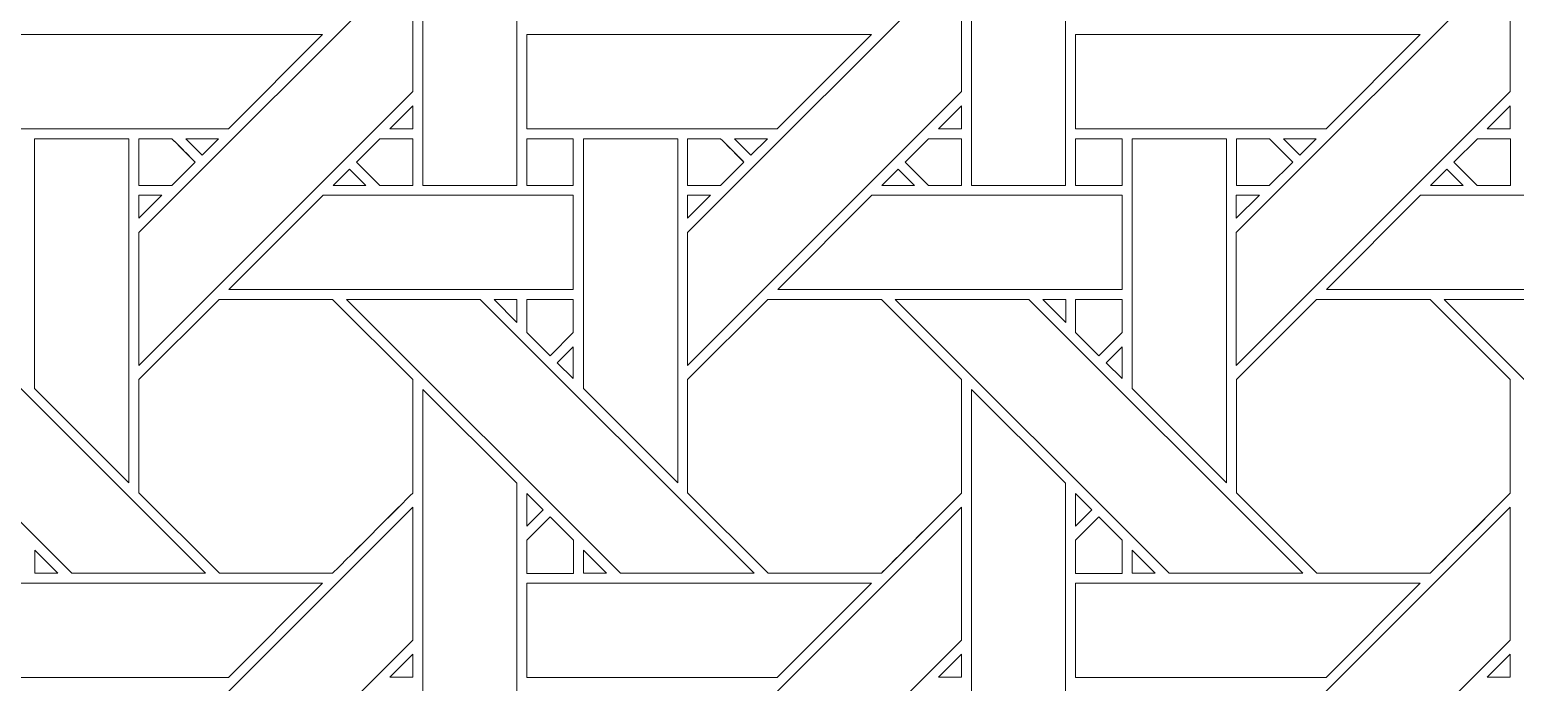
# Model space of a CAD drawing. Header units: inches. Extents: x 3.4 to 21.4, y 4.6 to 13.6.
# Drawn here: x 16.701 to 19.269, y 10.566 to 11.695 of the extents above; entities that cross this region are included whole.
import ezdxf

# ---------------------------------------------------------------- set-up
doc = ezdxf.new("R2010")
doc.units = ezdxf.units.IN
doc.header["$MEASUREMENT"] = 0
doc.layers.add('Design', color=7, linetype='Continuous', lineweight=0)

msp = doc.modelspace()

# ---------------------------------------------------------------- linework, layer by layer
at = {"layer": 'Design'}
for points, knots in [([(3.3829, 13.5948), (3.3829, 13.5948), (3.3829, 4.5948), (3.3829, 4.5948), (3.3829, 4.5948), (21.3829, 4.5948), (21.3829, 4.5948), (21.3829, 4.5948), (21.3829, 13.5948), (21.3829, 13.5948), (21.3829, 13.5948), (3.3829, 13.5948), (3.3829, 13.5948)], [0, 0, 0, 0, 1, 1, 1, 2, 2, 2, 3, 3, 3, 4, 4, 4, 4]), ([(3.8379, 13.1448), (3.8379, 13.1448), (3.8379, 5.0448), (3.8379, 5.0448), (3.8379, 5.0448), (20.9329, 5.0448), (20.9329, 5.0448), (20.9329, 5.0448), (20.9329, 13.1448), (20.9329, 13.1448), (20.9329, 13.1448), (3.8379, 13.1448), (3.8379, 13.1448)], [0, 0, 0, 0, 1, 1, 1, 2, 2, 2, 3, 3, 3, 4, 4, 4, 4]), ([(17.3805, 11.4256), (17.3805, 11.4256), (17.3805, 12.0215), (17.3805, 12.0215), (17.3805, 12.0215), (17.5432, 11.8593), (17.5432, 11.8593), (17.5432, 11.8593), (17.5432, 11.4256), (17.5432, 11.4256), (17.5432, 11.4256), (17.3805, 11.4256), (17.3805, 11.4256)], [0, 0, 0, 0, 1, 1, 1, 2, 2, 2, 3, 3, 3, 4, 4, 4, 4]), ([(18.3292, 11.4256), (18.3292, 11.4256), (18.3292, 12.0215), (18.3292, 12.0215), (18.3292, 12.0215), (18.492, 11.8593), (18.492, 11.8593), (18.492, 11.8593), (18.492, 11.4256), (18.492, 11.4256), (18.492, 11.4256), (18.3292, 11.4256), (18.3292, 11.4256)], [0, 0, 0, 0, 1, 1, 1, 2, 2, 2, 3, 3, 3, 4, 4, 4, 4]), ([(17.3633, 11.5879), (17.3633, 11.5879), (16.8897, 11.1142), (16.8897, 11.1142), (16.8897, 11.1142), (16.8897, 11.3443), (16.8897, 11.3443), (16.8897, 11.3443), (17.3633, 11.8179), (17.3633, 11.8179), (17.3633, 11.8179), (17.3633, 11.5879), (17.3633, 11.5879)], [0, 0, 0, 0, 1, 1, 1, 2, 2, 2, 3, 3, 3, 4, 4, 4, 4]), ([(18.3121, 11.5879), (18.3121, 11.5879), (17.8384, 11.1142), (17.8384, 11.1142), (17.8384, 11.1142), (17.8384, 11.3443), (17.8384, 11.3443), (17.8384, 11.3443), (18.3121, 11.8179), (18.3121, 11.8179), (18.3121, 11.8179), (18.3121, 11.5879), (18.3121, 11.5879)], [0, 0, 0, 0, 1, 1, 1, 2, 2, 2, 3, 3, 3, 4, 4, 4, 4]), ([(19.2608, 11.5879), (19.2608, 11.5879), (18.7871, 11.1142), (18.7871, 11.1142), (18.7871, 11.1142), (18.7871, 11.3443), (18.7871, 11.3443), (18.7871, 11.3443), (19.2608, 11.8179), (19.2608, 11.8179), (19.2608, 11.8179), (19.2608, 11.5879), (19.2608, 11.5879)], [0, 0, 0, 0, 1, 1, 1, 2, 2, 2, 3, 3, 3, 4, 4, 4, 4]), ([(17.2075, 11.6864), (17.2075, 11.6864), (17.0448, 11.5237), (17.0448, 11.5237), (17.0448, 11.5237), (16.6118, 11.5237), (16.6118, 11.5237), (16.6118, 11.5237), (16.6118, 11.6864), (16.6118, 11.6864), (16.6118, 11.6864), (17.2075, 11.6864), (17.2075, 11.6864)], [0, 0, 0, 0, 1, 1, 1, 2, 2, 2, 3, 3, 3, 4, 4, 4, 4]), ([(18.1563, 11.6864), (18.1563, 11.6864), (17.9935, 11.5237), (17.9935, 11.5237), (17.9935, 11.5237), (17.5605, 11.5237), (17.5605, 11.5237), (17.5605, 11.5237), (17.5605, 11.6864), (17.5605, 11.6864), (17.5605, 11.6864), (18.1563, 11.6864), (18.1563, 11.6864)], [0, 0, 0, 0, 1, 1, 1, 2, 2, 2, 3, 3, 3, 4, 4, 4, 4]), ([(19.105, 11.6864), (19.105, 11.6864), (18.9422, 11.5237), (18.9422, 11.5237), (18.9422, 11.5237), (18.5093, 11.5237), (18.5093, 11.5237), (18.5093, 11.5237), (18.5093, 11.6864), (18.5093, 11.6864), (18.5093, 11.6864), (19.105, 11.6864), (19.105, 11.6864)], [0, 0, 0, 0, 1, 1, 1, 2, 2, 2, 3, 3, 3, 4, 4, 4, 4]), ([(17.3634, 11.5237), (17.3634, 11.5237), (17.3236, 11.5237), (17.3236, 11.5237), (17.3236, 11.5237), (17.3634, 11.5635), (17.3634, 11.5635), (17.3634, 11.5635), (17.3634, 11.5237), (17.3634, 11.5237)], [0, 0, 0, 0, 1, 1, 1, 2, 2, 2, 3, 3, 3, 3]), ([(18.3121, 11.5237), (18.3121, 11.5237), (18.2723, 11.5237), (18.2723, 11.5237), (18.2723, 11.5237), (18.3121, 11.5635), (18.3121, 11.5635), (18.3121, 11.5635), (18.3121, 11.5237), (18.3121, 11.5237)], [0, 0, 0, 0, 1, 1, 1, 2, 2, 2, 3, 3, 3, 3]), ([(19.2608, 11.5237), (19.2608, 11.5237), (19.221, 11.5237), (19.221, 11.5237), (19.221, 11.5237), (19.2608, 11.5635), (19.2608, 11.5635), (19.2608, 11.5635), (19.2608, 11.5237), (19.2608, 11.5237)], [0, 0, 0, 0, 1, 1, 1, 2, 2, 2, 3, 3, 3, 3]), ([(16.7096, 11.0742), (16.7096, 11.0742), (16.7096, 11.5064), (16.7096, 11.5064), (16.7096, 11.5064), (16.8725, 11.5064), (16.8725, 11.5064), (16.8725, 11.5064), (16.8725, 10.9113), (16.8725, 10.9113), (16.8725, 10.9113), (16.7096, 11.0742), (16.7096, 11.0742)], [0, 0, 0, 0, 1, 1, 1, 2, 2, 2, 3, 3, 3, 4, 4, 4, 4]), ([(16.9468, 11.5064), (16.9519, 11.5013), (16.9827, 11.4705), (16.9871, 11.4661), (16.9871, 11.4661), (16.9467, 11.4257), (16.9467, 11.4257), (16.9467, 11.4257), (16.8897, 11.4257), (16.8897, 11.4257), (16.8897, 11.4257), (16.8897, 11.5064), (16.8897, 11.5064), (16.8897, 11.5064), (16.9468, 11.5064), (16.9468, 11.5064)], [0, 0, 0, 0, 1, 1, 1, 2, 2, 2, 3, 3, 3, 4, 4, 4, 5, 5, 5, 5]), ([(16.9724, 11.4807), (16.9724, 11.4807), (16.9871, 11.4661), (16.9871, 11.4661), (16.9871, 11.4661), (16.9467, 11.4257), (16.9467, 11.4257), (16.9467, 11.4257), (16.8897, 11.4257), (16.8897, 11.4257), (16.8897, 11.4257), (16.8897, 11.5064), (16.8897, 11.5064), (16.8897, 11.5064), (16.9468, 11.5064), (16.9468, 11.5064), (16.9524, 11.5009), (16.9628, 11.4904), (16.9724, 11.4807)], [0, 0, 0, 0, 1, 1, 1, 2, 2, 2, 3, 3, 3, 4, 4, 4, 5, 5, 5, 6, 6, 6, 6]), ([(16.9711, 11.5064), (16.9711, 11.5064), (17.0276, 11.5064), (17.0276, 11.5064), (17.0276, 11.5064), (16.9993, 11.4782), (16.9993, 11.4782), (16.9993, 11.4782), (16.9711, 11.5064), (16.9711, 11.5064)], [0, 0, 0, 0, 1, 1, 1, 2, 2, 2, 3, 3, 3, 3]), ([(17.3634, 11.5064), (17.3634, 11.5064), (17.3634, 11.4256), (17.3634, 11.4256), (17.3634, 11.4256), (17.3063, 11.4256), (17.3063, 11.4256), (17.3063, 11.4256), (17.2659, 11.466), (17.2659, 11.466), (17.2659, 11.466), (17.3063, 11.5064), (17.3063, 11.5064), (17.3063, 11.5064), (17.3634, 11.5064), (17.3634, 11.5064)], [0, 0, 0, 0, 1, 1, 1, 2, 2, 2, 3, 3, 3, 4, 4, 4, 5, 5, 5, 5]), ([(17.3634, 11.4256), (17.3634, 11.4256), (17.3063, 11.4256), (17.3063, 11.4256), (17.3063, 11.4256), (17.2659, 11.466), (17.2659, 11.466), (17.2659, 11.466), (17.3063, 11.5064), (17.3063, 11.5064), (17.3063, 11.5064), (17.3634, 11.5064), (17.3634, 11.5064), (17.3634, 11.5064), (17.3634, 11.4256), (17.3634, 11.4256)], [0, 0, 0, 0, 1, 1, 1, 2, 2, 2, 3, 3, 3, 4, 4, 4, 5, 5, 5, 5]), ([(17.6408, 11.4256), (17.6408, 11.4256), (17.5606, 11.4256), (17.5606, 11.4256), (17.5606, 11.4256), (17.5606, 11.5064), (17.5606, 11.5064), (17.5606, 11.5064), (17.6408, 11.5064), (17.6408, 11.5064), (17.6408, 11.5064), (17.6408, 11.4256), (17.6408, 11.4256)], [0, 0, 0, 0, 1, 1, 1, 2, 2, 2, 3, 3, 3, 4, 4, 4, 4]), ([(17.5606, 11.4256), (17.5606, 11.4256), (17.5606, 11.5064), (17.5606, 11.5064), (17.5606, 11.5064), (17.6408, 11.5064), (17.6408, 11.5064), (17.6408, 11.5064), (17.6408, 11.4256), (17.6408, 11.4256), (17.6408, 11.4256), (17.5606, 11.4256), (17.5606, 11.4256)], [0, 0, 0, 0, 1, 1, 1, 2, 2, 2, 3, 3, 3, 4, 4, 4, 4]), ([(17.6583, 11.0742), (17.6583, 11.0742), (17.6583, 11.5064), (17.6583, 11.5064), (17.6583, 11.5064), (17.8213, 11.5064), (17.8213, 11.5064), (17.8213, 11.5064), (17.8213, 10.9113), (17.8213, 10.9113), (17.8213, 10.9113), (17.6583, 11.0742), (17.6583, 11.0742)], [0, 0, 0, 0, 1, 1, 1, 2, 2, 2, 3, 3, 3, 4, 4, 4, 4]), ([(17.8955, 11.5064), (17.9006, 11.5013), (17.9314, 11.4705), (17.9358, 11.4661), (17.9358, 11.4661), (17.8954, 11.4257), (17.8954, 11.4257), (17.8954, 11.4257), (17.8384, 11.4257), (17.8384, 11.4257), (17.8384, 11.4257), (17.8384, 11.5064), (17.8384, 11.5064), (17.8384, 11.5064), (17.8955, 11.5064), (17.8955, 11.5064)], [0, 0, 0, 0, 1, 1, 1, 2, 2, 2, 3, 3, 3, 4, 4, 4, 5, 5, 5, 5]), ([(17.9358, 11.4661), (17.9358, 11.4661), (17.8954, 11.4257), (17.8954, 11.4257), (17.8954, 11.4257), (17.8384, 11.4257), (17.8384, 11.4257), (17.8384, 11.4257), (17.8384, 11.5064), (17.8384, 11.5064), (17.8384, 11.5064), (17.8955, 11.5064), (17.8955, 11.5064), (17.9008, 11.5011), (17.9316, 11.4703), (17.9358, 11.4661)], [0, 0, 0, 0, 1, 1, 1, 2, 2, 2, 3, 3, 3, 4, 4, 4, 5, 5, 5, 5]), ([(17.9198, 11.5064), (17.9198, 11.5064), (17.9763, 11.5064), (17.9763, 11.5064), (17.9763, 11.5064), (17.948, 11.4782), (17.948, 11.4782), (17.948, 11.4782), (17.9198, 11.5064), (17.9198, 11.5064)], [0, 0, 0, 0, 1, 1, 1, 2, 2, 2, 3, 3, 3, 3]), ([(18.3121, 11.5064), (18.3121, 11.5064), (18.3121, 11.4256), (18.3121, 11.4256), (18.3121, 11.4256), (18.255, 11.4256), (18.255, 11.4256), (18.255, 11.4256), (18.2146, 11.466), (18.2146, 11.466), (18.2146, 11.466), (18.2551, 11.5064), (18.2551, 11.5064), (18.2551, 11.5064), (18.3121, 11.5064), (18.3121, 11.5064)], [0, 0, 0, 0, 1, 1, 1, 2, 2, 2, 3, 3, 3, 4, 4, 4, 5, 5, 5, 5]), ([(18.3121, 11.4256), (18.3121, 11.4256), (18.255, 11.4256), (18.255, 11.4256), (18.255, 11.4256), (18.2146, 11.466), (18.2146, 11.466), (18.2146, 11.466), (18.2551, 11.5064), (18.2551, 11.5064), (18.2551, 11.5064), (18.3121, 11.5064), (18.3121, 11.5064), (18.3121, 11.5064), (18.3121, 11.4256), (18.3121, 11.4256)], [0, 0, 0, 0, 1, 1, 1, 2, 2, 2, 3, 3, 3, 4, 4, 4, 5, 5, 5, 5]), ([(18.5896, 11.4256), (18.5896, 11.4256), (18.5093, 11.4256), (18.5093, 11.4256), (18.5093, 11.4256), (18.5093, 11.5064), (18.5093, 11.5064), (18.5093, 11.5064), (18.5896, 11.5064), (18.5896, 11.5064), (18.5896, 11.5064), (18.5896, 11.4256), (18.5896, 11.4256)], [0, 0, 0, 0, 1, 1, 1, 2, 2, 2, 3, 3, 3, 4, 4, 4, 4]), ([(18.5093, 11.4256), (18.5093, 11.4256), (18.5093, 11.5064), (18.5093, 11.5064), (18.5093, 11.5064), (18.5896, 11.5064), (18.5896, 11.5064), (18.5896, 11.5064), (18.5896, 11.4256), (18.5896, 11.4256), (18.5896, 11.4256), (18.5093, 11.4256), (18.5093, 11.4256)], [0, 0, 0, 0, 1, 1, 1, 2, 2, 2, 3, 3, 3, 4, 4, 4, 4]), ([(18.6071, 11.0742), (18.6071, 11.0742), (18.6071, 11.5064), (18.6071, 11.5064), (18.6071, 11.5064), (18.77, 11.5064), (18.77, 11.5064), (18.77, 11.5064), (18.77, 10.9113), (18.77, 10.9113), (18.77, 10.9113), (18.6071, 11.0742), (18.6071, 11.0742)], [0, 0, 0, 0, 1, 1, 1, 2, 2, 2, 3, 3, 3, 4, 4, 4, 4]), ([(18.8442, 11.5064), (18.8494, 11.5013), (18.8801, 11.4705), (18.8846, 11.4661), (18.8846, 11.4661), (18.8441, 11.4257), (18.8441, 11.4257), (18.8441, 11.4257), (18.7872, 11.4257), (18.7872, 11.4257), (18.7872, 11.4257), (18.7872, 11.5064), (18.7872, 11.5064), (18.7872, 11.5064), (18.8442, 11.5064), (18.8442, 11.5064)], [0, 0, 0, 0, 1, 1, 1, 2, 2, 2, 3, 3, 3, 4, 4, 4, 5, 5, 5, 5]), ([(18.8846, 11.4661), (18.8846, 11.4661), (18.8441, 11.4257), (18.8441, 11.4257), (18.8441, 11.4257), (18.7872, 11.4257), (18.7872, 11.4257), (18.7872, 11.4257), (18.7872, 11.5064), (18.7872, 11.5064), (18.7872, 11.5064), (18.8442, 11.5064), (18.8442, 11.5064), (18.8496, 11.5011), (18.8804, 11.4703), (18.8846, 11.4661)], [0, 0, 0, 0, 1, 1, 1, 2, 2, 2, 3, 3, 3, 4, 4, 4, 5, 5, 5, 5]), ([(18.8686, 11.5064), (18.8686, 11.5064), (18.925, 11.5064), (18.925, 11.5064), (18.925, 11.5064), (18.8967, 11.4782), (18.8967, 11.4782), (18.8967, 11.4782), (18.8686, 11.5064), (18.8686, 11.5064)], [0, 0, 0, 0, 1, 1, 1, 2, 2, 2, 3, 3, 3, 3]), ([(19.2609, 11.5064), (19.2609, 11.5064), (19.2609, 11.4256), (19.2609, 11.4256), (19.2609, 11.4256), (19.2037, 11.4256), (19.2037, 11.4256), (19.2037, 11.4256), (19.1634, 11.466), (19.1634, 11.466), (19.1634, 11.466), (19.2038, 11.5064), (19.2038, 11.5064), (19.2038, 11.5064), (19.2609, 11.5064), (19.2609, 11.5064)], [0, 0, 0, 0, 1, 1, 1, 2, 2, 2, 3, 3, 3, 4, 4, 4, 5, 5, 5, 5]), ([(19.2609, 11.4256), (19.2609, 11.4256), (19.2037, 11.4256), (19.2037, 11.4256), (19.2037, 11.4256), (19.1634, 11.466), (19.1634, 11.466), (19.1634, 11.466), (19.2038, 11.5064), (19.2038, 11.5064), (19.2038, 11.5064), (19.2609, 11.5064), (19.2609, 11.5064), (19.2609, 11.5064), (19.2609, 11.4256), (19.2609, 11.4256)], [0, 0, 0, 0, 1, 1, 1, 2, 2, 2, 3, 3, 3, 4, 4, 4, 5, 5, 5, 5]), ([(17.2255, 11.4256), (17.2255, 11.4256), (17.2538, 11.4539), (17.2538, 11.4539), (17.2538, 11.4539), (17.282, 11.4256), (17.282, 11.4256), (17.282, 11.4256), (17.2255, 11.4256), (17.2255, 11.4256)], [0, 0, 0, 0, 1, 1, 1, 2, 2, 2, 3, 3, 3, 3]), ([(18.1742, 11.4256), (18.1742, 11.4256), (18.2025, 11.4539), (18.2025, 11.4539), (18.2025, 11.4539), (18.2307, 11.4256), (18.2307, 11.4256), (18.2307, 11.4256), (18.1742, 11.4256), (18.1742, 11.4256)], [0, 0, 0, 0, 1, 1, 1, 2, 2, 2, 3, 3, 3, 3]), ([(19.123, 11.4256), (19.123, 11.4256), (19.1512, 11.4539), (19.1512, 11.4539), (19.1512, 11.4539), (19.1795, 11.4256), (19.1795, 11.4256), (19.1795, 11.4256), (19.123, 11.4256), (19.123, 11.4256)], [0, 0, 0, 0, 1, 1, 1, 2, 2, 2, 3, 3, 3, 3]), ([(16.9295, 11.4085), (16.9295, 11.4085), (16.8897, 11.3687), (16.8897, 11.3687), (16.8897, 11.3687), (16.8897, 11.4085), (16.8897, 11.4085), (16.8897, 11.4085), (16.9295, 11.4085), (16.9295, 11.4085)], [0, 0, 0, 0, 1, 1, 1, 2, 2, 2, 3, 3, 3, 3]), ([(17.6408, 11.4085), (17.6408, 11.4085), (17.6408, 11.2457), (17.6408, 11.2457), (17.6408, 11.2457), (17.0455, 11.2457), (17.0455, 11.2457), (17.0455, 11.2457), (17.2084, 11.4085), (17.2084, 11.4085), (17.2084, 11.4085), (17.6408, 11.4085), (17.6408, 11.4085)], [0, 0, 0, 0, 1, 1, 1, 2, 2, 2, 3, 3, 3, 4, 4, 4, 4]), ([(17.8782, 11.4085), (17.8782, 11.4085), (17.8384, 11.3687), (17.8384, 11.3687), (17.8384, 11.3687), (17.8384, 11.4085), (17.8384, 11.4085), (17.8384, 11.4085), (17.8782, 11.4085), (17.8782, 11.4085)], [0, 0, 0, 0, 1, 1, 1, 2, 2, 2, 3, 3, 3, 3]), ([(18.5895, 11.4085), (18.5895, 11.4085), (18.5895, 11.2457), (18.5895, 11.2457), (18.5895, 11.2457), (17.9942, 11.2457), (17.9942, 11.2457), (17.9942, 11.2457), (18.1571, 11.4085), (18.1571, 11.4085), (18.1571, 11.4085), (18.5895, 11.4085), (18.5895, 11.4085)], [0, 0, 0, 0, 1, 1, 1, 2, 2, 2, 3, 3, 3, 4, 4, 4, 4]), ([(18.827, 11.4085), (18.827, 11.4085), (18.7871, 11.3687), (18.7871, 11.3687), (18.7871, 11.3687), (18.7871, 11.4085), (18.7871, 11.4085), (18.7871, 11.4085), (18.827, 11.4085), (18.827, 11.4085)], [0, 0, 0, 0, 1, 1, 1, 2, 2, 2, 3, 3, 3, 3]), ([(19.5383, 11.4085), (19.5383, 11.4085), (19.5383, 11.2457), (19.5383, 11.2457), (19.5383, 11.2457), (18.943, 11.2457), (18.943, 11.2457), (18.943, 11.2457), (19.1058, 11.4085), (19.1058, 11.4085), (19.1058, 11.4085), (19.5383, 11.4085), (19.5383, 11.4085)], [0, 0, 0, 0, 1, 1, 1, 2, 2, 2, 3, 3, 3, 4, 4, 4, 4]), ([(17.0047, 10.7549), (17.0047, 10.7549), (16.7737, 10.7549), (16.7737, 10.7549), (16.7737, 10.7549), (16.3001, 11.2285), (16.3001, 11.2285), (16.3001, 11.2285), (16.531, 11.2285), (16.531, 11.2285), (16.531, 11.2285), (17.0047, 10.7549), (17.0047, 10.7549)], [0, 0, 0, 0, 1, 1, 1, 2, 2, 2, 3, 3, 3, 4, 4, 4, 4]), ([(17.0284, 11.2285), (17.0284, 11.2285), (17.2246, 11.2285), (17.2246, 11.2285), (17.2246, 11.2285), (17.3634, 11.0898), (17.3634, 11.0898), (17.3634, 11.0898), (17.3634, 10.8936), (17.3634, 10.8936), (17.3456, 10.8757), (17.2336, 10.7639), (17.2247, 10.7549), (17.2247, 10.7549), (17.0289, 10.7549), (17.0289, 10.7549), (17.0289, 10.7549), (16.8897, 10.8942), (16.8897, 10.8942), (16.8897, 10.8942), (16.8897, 11.0898), (16.8897, 11.0898), (16.8897, 11.0898), (17.0284, 11.2285), (17.0284, 11.2285)], [0, 0, 0, 0, 1, 1, 1, 2, 2, 2, 3, 3, 3, 4, 4, 4, 5, 5, 5, 6, 6, 6, 7, 7, 7, 8, 8, 8, 8]), ([(17.3634, 11.0898), (17.3634, 11.0898), (17.3634, 10.8936), (17.3634, 10.8936), (17.3455, 10.8756), (17.2336, 10.7639), (17.2247, 10.7549), (17.2247, 10.7549), (17.0289, 10.7549), (17.0289, 10.7549), (17.0289, 10.7549), (16.8897, 10.8942), (16.8897, 10.8942), (16.8897, 10.8942), (16.8897, 11.0898), (16.8897, 11.0898), (16.8897, 11.0898), (17.0284, 11.2285), (17.0284, 11.2285), (17.0284, 11.2285), (17.2246, 11.2285), (17.2246, 11.2285), (17.2246, 11.2285), (17.3634, 11.0898), (17.3634, 11.0898)], [0, 0, 0, 0, 1, 1, 1, 2, 2, 2, 3, 3, 3, 4, 4, 4, 5, 5, 5, 6, 6, 6, 7, 7, 7, 8, 8, 8, 8]), ([(17.9534, 10.7549), (17.9534, 10.7549), (17.7224, 10.7549), (17.7224, 10.7549), (17.7224, 10.7549), (17.2488, 11.2285), (17.2488, 11.2285), (17.2488, 11.2285), (17.4798, 11.2285), (17.4798, 11.2285), (17.4798, 11.2285), (17.9534, 10.7549), (17.9534, 10.7549)], [0, 0, 0, 0, 1, 1, 1, 2, 2, 2, 3, 3, 3, 4, 4, 4, 4]), ([(17.5039, 11.2285), (17.5039, 11.2285), (17.5433, 11.2285), (17.5433, 11.2285), (17.5433, 11.2285), (17.5433, 11.1887), (17.5433, 11.1887), (17.5433, 11.1887), (17.5039, 11.2285), (17.5039, 11.2285)], [0, 0, 0, 0, 1, 1, 1, 2, 2, 2, 3, 3, 3, 3]), ([(17.6408, 11.2286), (17.6408, 11.2286), (17.6408, 11.171), (17.6408, 11.171), (17.6408, 11.171), (17.6009, 11.131), (17.6009, 11.131), (17.6009, 11.131), (17.5606, 11.1714), (17.5606, 11.1714), (17.5606, 11.1714), (17.5606, 11.2286), (17.5606, 11.2286), (17.5606, 11.2286), (17.6408, 11.2286), (17.6408, 11.2286)], [0, 0, 0, 0, 1, 1, 1, 2, 2, 2, 3, 3, 3, 4, 4, 4, 5, 5, 5, 5]), ([(17.6009, 11.131), (17.6009, 11.131), (17.5606, 11.1714), (17.5606, 11.1714), (17.5606, 11.1714), (17.5606, 11.2286), (17.5606, 11.2286), (17.5606, 11.2286), (17.6408, 11.2286), (17.6408, 11.2286), (17.6408, 11.2286), (17.6408, 11.171), (17.6408, 11.171), (17.6408, 11.171), (17.6009, 11.131), (17.6009, 11.131)], [0, 0, 0, 0, 1, 1, 1, 2, 2, 2, 3, 3, 3, 4, 4, 4, 5, 5, 5, 5]), ([(17.9771, 11.2285), (17.9771, 11.2285), (18.1734, 11.2285), (18.1734, 11.2285), (18.1734, 11.2285), (18.3121, 11.0898), (18.3121, 11.0898), (18.3121, 11.0898), (18.3121, 10.8936), (18.3121, 10.8936), (18.2943, 10.8757), (18.1824, 10.7639), (18.1734, 10.7549), (18.1734, 10.7549), (17.9777, 10.7549), (17.9777, 10.7549), (17.9777, 10.7549), (17.8384, 10.8942), (17.8384, 10.8942), (17.8384, 10.8942), (17.8384, 11.0898), (17.8384, 11.0898), (17.8384, 11.0898), (17.9771, 11.2285), (17.9771, 11.2285)], [0, 0, 0, 0, 1, 1, 1, 2, 2, 2, 3, 3, 3, 4, 4, 4, 5, 5, 5, 6, 6, 6, 7, 7, 7, 8, 8, 8, 8]), ([(18.3121, 11.0898), (18.3121, 11.0898), (18.3121, 10.8936), (18.3121, 10.8936), (18.2945, 10.8759), (18.1825, 10.7641), (18.1734, 10.7549), (18.1734, 10.7549), (17.9777, 10.7549), (17.9777, 10.7549), (17.9777, 10.7549), (17.8384, 10.8942), (17.8384, 10.8942), (17.8384, 10.8942), (17.8384, 11.0898), (17.8384, 11.0898), (17.8384, 11.0898), (17.9771, 11.2285), (17.9771, 11.2285), (17.9771, 11.2285), (18.1734, 11.2285), (18.1734, 11.2285), (18.1734, 11.2285), (18.3121, 11.0898), (18.3121, 11.0898)], [0, 0, 0, 0, 1, 1, 1, 2, 2, 2, 3, 3, 3, 4, 4, 4, 5, 5, 5, 6, 6, 6, 7, 7, 7, 8, 8, 8, 8]), ([(18.9021, 10.7549), (18.9021, 10.7549), (18.6711, 10.7549), (18.6711, 10.7549), (18.6711, 10.7549), (18.1975, 11.2285), (18.1975, 11.2285), (18.1975, 11.2285), (18.4285, 11.2285), (18.4285, 11.2285), (18.4285, 11.2285), (18.9021, 10.7549), (18.9021, 10.7549)], [0, 0, 0, 0, 1, 1, 1, 2, 2, 2, 3, 3, 3, 4, 4, 4, 4]), ([(18.4526, 11.2285), (18.4526, 11.2285), (18.4921, 11.2285), (18.4921, 11.2285), (18.4921, 11.2285), (18.4921, 11.1887), (18.4921, 11.1887), (18.4921, 11.1887), (18.4526, 11.2285), (18.4526, 11.2285)], [0, 0, 0, 0, 1, 1, 1, 2, 2, 2, 3, 3, 3, 3]), ([(18.5896, 11.2286), (18.5896, 11.2286), (18.5896, 11.171), (18.5896, 11.171), (18.5896, 11.171), (18.5496, 11.131), (18.5496, 11.131), (18.5496, 11.131), (18.5093, 11.1714), (18.5093, 11.1714), (18.5093, 11.1714), (18.5093, 11.2286), (18.5093, 11.2286), (18.5093, 11.2286), (18.5896, 11.2286), (18.5896, 11.2286)], [0, 0, 0, 0, 1, 1, 1, 2, 2, 2, 3, 3, 3, 4, 4, 4, 5, 5, 5, 5]), ([(18.5496, 11.131), (18.5496, 11.131), (18.5093, 11.1714), (18.5093, 11.1714), (18.5093, 11.1714), (18.5093, 11.2286), (18.5093, 11.2286), (18.5093, 11.2286), (18.5896, 11.2286), (18.5896, 11.2286), (18.5896, 11.2286), (18.5896, 11.171), (18.5896, 11.171), (18.5896, 11.171), (18.5496, 11.131), (18.5496, 11.131)], [0, 0, 0, 0, 1, 1, 1, 2, 2, 2, 3, 3, 3, 4, 4, 4, 5, 5, 5, 5]), ([(18.9259, 11.2285), (18.9259, 11.2285), (19.1221, 11.2285), (19.1221, 11.2285), (19.1221, 11.2285), (19.2608, 11.0898), (19.2608, 11.0898), (19.2608, 11.0898), (19.2608, 10.8936), (19.2608, 10.8936), (19.243, 10.8757), (19.1311, 10.7639), (19.1221, 10.7549), (19.1221, 10.7549), (18.9264, 10.7549), (18.9264, 10.7549), (18.9264, 10.7549), (18.7872, 10.8942), (18.7872, 10.8942), (18.7872, 10.8942), (18.7872, 11.0898), (18.7872, 11.0898), (18.7872, 11.0898), (18.9259, 11.2285), (18.9259, 11.2285)], [0, 0, 0, 0, 1, 1, 1, 2, 2, 2, 3, 3, 3, 4, 4, 4, 5, 5, 5, 6, 6, 6, 7, 7, 7, 8, 8, 8, 8]), ([(19.2608, 10.8936), (19.2428, 10.8755), (19.131, 10.7638), (19.1221, 10.7549), (19.1221, 10.7549), (18.9264, 10.7549), (18.9264, 10.7549), (18.9264, 10.7549), (18.7872, 10.8942), (18.7872, 10.8942), (18.7872, 10.8942), (18.7872, 11.0898), (18.7872, 11.0898), (18.7872, 11.0898), (18.9259, 11.2285), (18.9259, 11.2285), (18.9259, 11.2285), (19.1221, 11.2285), (19.1221, 11.2285), (19.1221, 11.2285), (19.2608, 11.0898), (19.2608, 11.0898), (19.2608, 11.0898), (19.2608, 10.8936), (19.2608, 10.8936)], [0, 0, 0, 0, 1, 1, 1, 2, 2, 2, 3, 3, 3, 4, 4, 4, 5, 5, 5, 6, 6, 6, 7, 7, 7, 8, 8, 8, 8]), ([(19.6198, 10.7549), (19.6198, 10.7549), (19.1463, 11.2285), (19.1463, 11.2285), (19.1463, 11.2285), (19.3772, 11.2285), (19.3772, 11.2285), (19.3772, 11.2285), (19.8509, 10.7549), (19.8509, 10.7549), (19.8509, 10.7549), (19.6198, 10.7549), (19.6198, 10.7549)], [0, 0, 0, 0, 1, 1, 1, 2, 2, 2, 3, 3, 3, 4, 4, 4, 4]), ([(17.6408, 11.1467), (17.6408, 11.1467), (17.6408, 11.0915), (17.6408, 11.0915), (17.6408, 11.0915), (17.613, 11.1189), (17.613, 11.1189), (17.613, 11.1189), (17.6408, 11.1467), (17.6408, 11.1467)], [0, 0, 0, 0, 1, 1, 1, 2, 2, 2, 3, 3, 3, 3]), ([(18.5895, 11.1467), (18.5895, 11.1467), (18.5895, 11.0915), (18.5895, 11.0915), (18.5895, 11.0915), (18.5618, 11.1189), (18.5618, 11.1189), (18.5618, 11.1189), (18.5895, 11.1467), (18.5895, 11.1467)], [0, 0, 0, 0, 1, 1, 1, 2, 2, 2, 3, 3, 3, 3]), ([(17.3805, 10.4769), (17.3805, 10.4769), (17.3805, 11.0727), (17.3805, 11.0727), (17.3805, 11.0727), (17.5432, 10.9106), (17.5432, 10.9106), (17.5432, 10.9106), (17.5432, 10.4769), (17.5432, 10.4769), (17.5432, 10.4769), (17.3805, 10.4769), (17.3805, 10.4769)], [0, 0, 0, 0, 1, 1, 1, 2, 2, 2, 3, 3, 3, 4, 4, 4, 4]), ([(18.3292, 10.4769), (18.3292, 10.4769), (18.3292, 11.0727), (18.3292, 11.0727), (18.3292, 11.0727), (18.492, 10.9106), (18.492, 10.9106), (18.492, 10.9106), (18.492, 10.4769), (18.492, 10.4769), (18.492, 10.4769), (18.3292, 10.4769), (18.3292, 10.4769)], [0, 0, 0, 0, 1, 1, 1, 2, 2, 2, 3, 3, 3, 4, 4, 4, 4]), ([(17.5605, 10.8363), (17.5605, 10.8363), (17.5605, 10.8931), (17.5605, 10.8931), (17.5605, 10.8931), (17.5887, 10.8645), (17.5887, 10.8645), (17.5887, 10.8645), (17.5605, 10.8363), (17.5605, 10.8363)], [0, 0, 0, 0, 1, 1, 1, 2, 2, 2, 3, 3, 3, 3]), ([(18.5093, 10.8363), (18.5093, 10.8363), (18.5093, 10.8931), (18.5093, 10.8931), (18.5093, 10.8931), (18.5375, 10.8645), (18.5375, 10.8645), (18.5375, 10.8645), (18.5093, 10.8363), (18.5093, 10.8363)], [0, 0, 0, 0, 1, 1, 1, 2, 2, 2, 3, 3, 3, 3]), ([(17.3633, 10.6391), (17.3633, 10.6391), (16.8897, 10.1655), (16.8897, 10.1655), (16.8897, 10.1655), (16.8897, 10.3956), (16.8897, 10.3956), (16.8897, 10.3956), (17.3633, 10.8692), (17.3633, 10.8692), (17.3633, 10.8692), (17.3633, 10.6391), (17.3633, 10.6391)], [0, 0, 0, 0, 1, 1, 1, 2, 2, 2, 3, 3, 3, 4, 4, 4, 4]), ([(18.3121, 10.6391), (18.3121, 10.6391), (17.8384, 10.1655), (17.8384, 10.1655), (17.8384, 10.1655), (17.8384, 10.3956), (17.8384, 10.3956), (17.8384, 10.3956), (18.3121, 10.8692), (18.3121, 10.8692), (18.3121, 10.8692), (18.3121, 10.6391), (18.3121, 10.6391)], [0, 0, 0, 0, 1, 1, 1, 2, 2, 2, 3, 3, 3, 4, 4, 4, 4]), ([(19.2608, 10.6391), (19.2608, 10.6391), (18.7871, 10.1655), (18.7871, 10.1655), (18.7871, 10.1655), (18.7871, 10.3956), (18.7871, 10.3956), (18.7871, 10.3956), (19.2608, 10.8692), (19.2608, 10.8692), (19.2608, 10.8692), (19.2608, 10.6391), (19.2608, 10.6391)], [0, 0, 0, 0, 1, 1, 1, 2, 2, 2, 3, 3, 3, 4, 4, 4, 4]), ([(17.5606, 10.7547), (17.5606, 10.7547), (17.5606, 10.812), (17.5606, 10.812), (17.5606, 10.812), (17.6009, 10.8523), (17.6009, 10.8523), (17.6009, 10.8523), (17.6412, 10.812), (17.6412, 10.812), (17.6412, 10.812), (17.6412, 10.7547), (17.6412, 10.7547), (17.6412, 10.7547), (17.5606, 10.7547), (17.5606, 10.7547)], [0, 0, 0, 0, 1, 1, 1, 2, 2, 2, 3, 3, 3, 4, 4, 4, 5, 5, 5, 5]), ([(17.6009, 10.8523), (17.6009, 10.8523), (17.6412, 10.812), (17.6412, 10.812), (17.6412, 10.812), (17.6412, 10.7547), (17.6412, 10.7547), (17.6412, 10.7547), (17.5606, 10.7547), (17.5606, 10.7547), (17.5606, 10.7547), (17.5606, 10.812), (17.5606, 10.812), (17.5606, 10.812), (17.6009, 10.8523), (17.6009, 10.8523)], [0, 0, 0, 0, 1, 1, 1, 2, 2, 2, 3, 3, 3, 4, 4, 4, 5, 5, 5, 5]), ([(18.5093, 10.7547), (18.5093, 10.7547), (18.5093, 10.812), (18.5093, 10.812), (18.5093, 10.812), (18.5496, 10.8523), (18.5496, 10.8523), (18.5496, 10.8523), (18.59, 10.812), (18.59, 10.812), (18.59, 10.812), (18.59, 10.7547), (18.59, 10.7547), (18.59, 10.7547), (18.5093, 10.7547), (18.5093, 10.7547)], [0, 0, 0, 0, 1, 1, 1, 2, 2, 2, 3, 3, 3, 4, 4, 4, 5, 5, 5, 5]), ([(18.5496, 10.8523), (18.5496, 10.8523), (18.59, 10.812), (18.59, 10.812), (18.59, 10.812), (18.59, 10.7547), (18.59, 10.7547), (18.59, 10.7547), (18.5093, 10.7547), (18.5093, 10.7547), (18.5093, 10.7547), (18.5093, 10.812), (18.5093, 10.812), (18.5093, 10.812), (18.5496, 10.8523), (18.5496, 10.8523)], [0, 0, 0, 0, 1, 1, 1, 2, 2, 2, 3, 3, 3, 4, 4, 4, 5, 5, 5, 5]), ([(16.7097, 10.7549), (16.7097, 10.7549), (16.7097, 10.7947), (16.7097, 10.7947), (16.7097, 10.7947), (16.7494, 10.7549), (16.7494, 10.7549), (16.7494, 10.7549), (16.7097, 10.7549), (16.7097, 10.7549)], [0, 0, 0, 0, 1, 1, 1, 2, 2, 2, 3, 3, 3, 3]), ([(17.6585, 10.7549), (17.6585, 10.7549), (17.6585, 10.7947), (17.6585, 10.7947), (17.6585, 10.7947), (17.6982, 10.7549), (17.6982, 10.7549), (17.6982, 10.7549), (17.6585, 10.7549), (17.6585, 10.7549)], [0, 0, 0, 0, 1, 1, 1, 2, 2, 2, 3, 3, 3, 3]), ([(18.6072, 10.7549), (18.6072, 10.7549), (18.6072, 10.7947), (18.6072, 10.7947), (18.6072, 10.7947), (18.6469, 10.7549), (18.6469, 10.7549), (18.6469, 10.7549), (18.6072, 10.7549), (18.6072, 10.7549)], [0, 0, 0, 0, 1, 1, 1, 2, 2, 2, 3, 3, 3, 3]), ([(17.2075, 10.7376), (17.2075, 10.7376), (17.0448, 10.5749), (17.0448, 10.5749), (17.0448, 10.5749), (16.6118, 10.5749), (16.6118, 10.5749), (16.6118, 10.5749), (16.6118, 10.7376), (16.6118, 10.7376), (16.6118, 10.7376), (17.2075, 10.7376), (17.2075, 10.7376)], [0, 0, 0, 0, 1, 1, 1, 2, 2, 2, 3, 3, 3, 4, 4, 4, 4]), ([(18.1563, 10.7376), (18.1563, 10.7376), (17.9935, 10.5749), (17.9935, 10.5749), (17.9935, 10.5749), (17.5605, 10.5749), (17.5605, 10.5749), (17.5605, 10.5749), (17.5605, 10.7376), (17.5605, 10.7376), (17.5605, 10.7376), (18.1563, 10.7376), (18.1563, 10.7376)], [0, 0, 0, 0, 1, 1, 1, 2, 2, 2, 3, 3, 3, 4, 4, 4, 4]), ([(18.9422, 10.5749), (18.9422, 10.5749), (18.5093, 10.5749), (18.5093, 10.5749), (18.5093, 10.5749), (18.5093, 10.7376), (18.5093, 10.7376), (18.5093, 10.7376), (19.105, 10.7376), (19.105, 10.7376), (19.105, 10.7376), (18.9422, 10.5749), (18.9422, 10.5749)], [0, 0, 0, 0, 1, 1, 1, 2, 2, 2, 3, 3, 3, 4, 4, 4, 4]), ([(17.3634, 10.575), (17.3634, 10.575), (17.3236, 10.575), (17.3236, 10.575), (17.3236, 10.575), (17.3634, 10.6147), (17.3634, 10.6147), (17.3634, 10.6147), (17.3634, 10.575), (17.3634, 10.575)], [0, 0, 0, 0, 1, 1, 1, 2, 2, 2, 3, 3, 3, 3]), ([(18.3121, 10.575), (18.3121, 10.575), (18.2723, 10.575), (18.2723, 10.575), (18.2723, 10.575), (18.3121, 10.6147), (18.3121, 10.6147), (18.3121, 10.6147), (18.3121, 10.575), (18.3121, 10.575)], [0, 0, 0, 0, 1, 1, 1, 2, 2, 2, 3, 3, 3, 3]), ([(19.2608, 10.6147), (19.2608, 10.6147), (19.2608, 10.575), (19.2608, 10.575), (19.2608, 10.575), (19.221, 10.575), (19.221, 10.575), (19.221, 10.575), (19.2608, 10.6147), (19.2608, 10.6147)], [0, 0, 0, 0, 1, 1, 1, 2, 2, 2, 3, 3, 3, 3])]:
    msp.add_open_spline(points, degree=3, knots=knots, dxfattribs=at)

doc.saveas('drawing.dxf')
